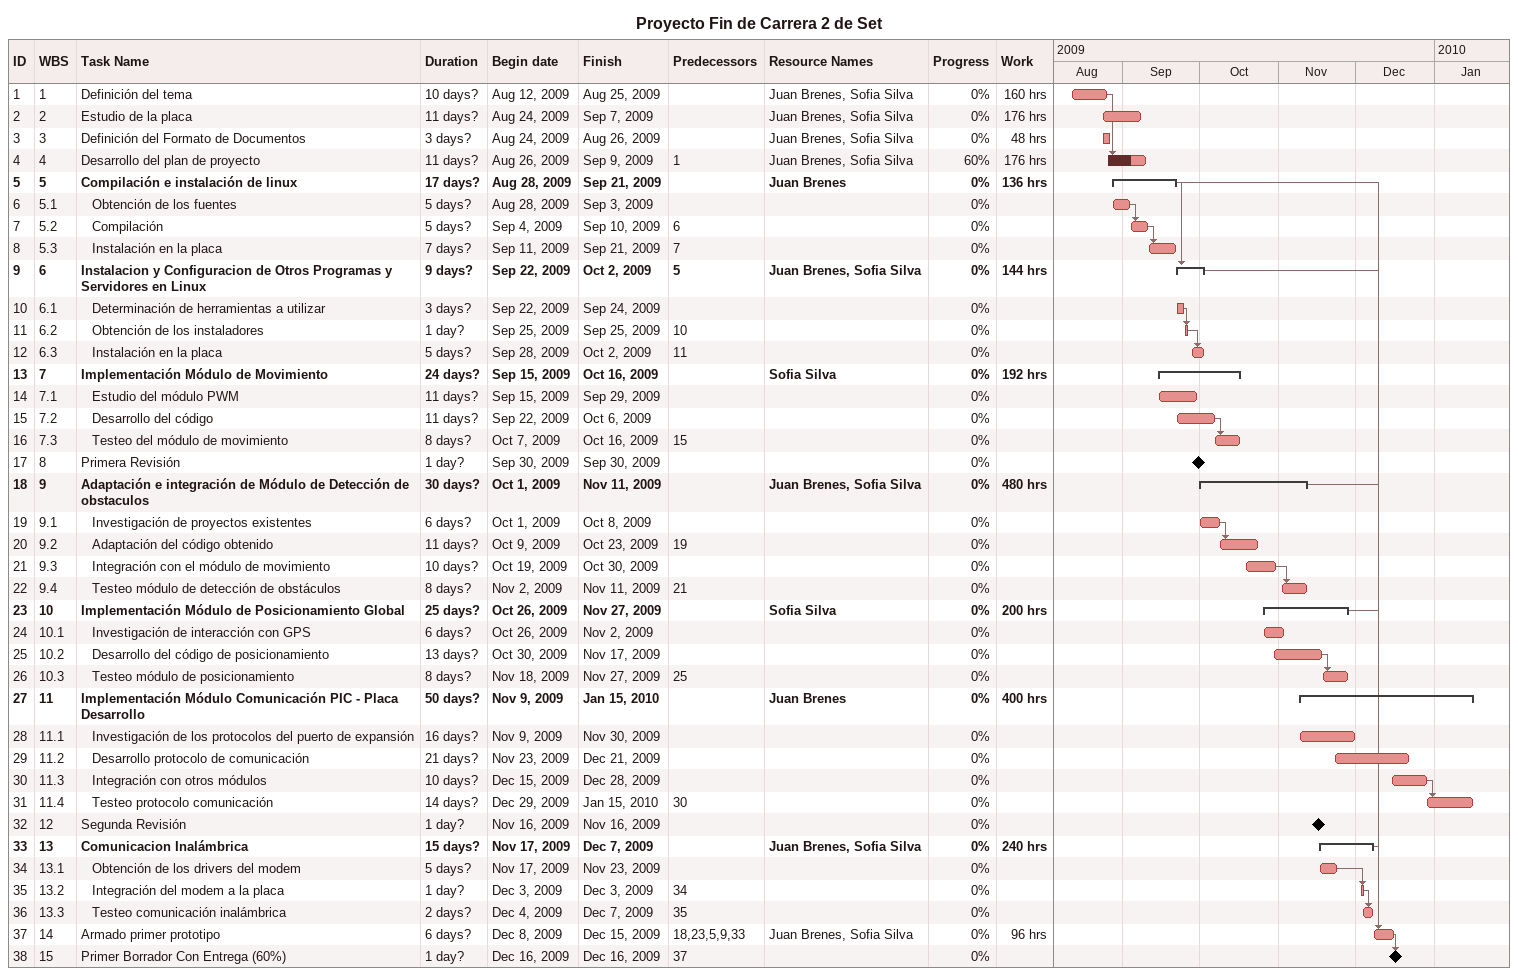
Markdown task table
Proyecto Fin de Carrera 2 de Set

| ID | WBS | Task | Duration | Start | Finish | Predecessors | Resources | % complete | Work (h) |
|---|---|---|---|---|---|---|---|---|---|
| 1 | 1 | Definición del tema | 10d? | 2009-08-12 | 2009-08-25 |  | Juan Brenes, Sofia Silva | 0 | 160 |
| 2 | 2 | Estudio de la placa | 11d? | 2009-08-24 | 2009-09-07 |  | Juan Brenes, Sofia Silva | 0 | 176 |
| 3 | 3 | Definición del Formato de Documentos | 3d? | 2009-08-24 | 2009-08-26 |  | Juan Brenes, Sofia Silva | 0 | 48 |
| 4 | 4 | Desarrollo del plan de proyecto | 11d? | 2009-08-26 | 2009-09-09 | 1 | Juan Brenes, Sofia Silva | 60 | 176 |
| 5 | 5 | **Compilación e instalación de linux** | 17d? | 2009-08-28 | 2009-09-21 |  | Juan Brenes | 0 | 136 |
| 6 | 5.1 | Obtención de los fuentes | 5d? | 2009-08-28 | 2009-09-03 |  |  | 0 |  |
| 7 | 5.2 | Compilación | 5d? | 2009-09-04 | 2009-09-10 | 6 |  | 0 |  |
| 8 | 5.3 | Instalación en la placa | 7d? | 2009-09-11 | 2009-09-21 | 7 |  | 0 |  |
| 9 | 6 | **Instalacion y Configuracion de Otros Programas y Servidores en Linux** | 9d? | 2009-09-22 | 2009-10-02 | 5 | Juan Brenes, Sofia Silva | 0 | 144 |
| 10 | 6.1 | Determinación de herramientas a utilizar | 3d? | 2009-09-22 | 2009-09-24 |  |  | 0 |  |
| 11 | 6.2 | Obtención de los instaladores | 1d? | 2009-09-25 | 2009-09-25 | 10 |  | 0 |  |
| 12 | 6.3 | Instalación en la placa | 5d? | 2009-09-28 | 2009-10-02 | 11 |  | 0 |  |
| 13 | 7 | **Implementación Módulo de Movimiento** | 24d? | 2009-09-15 | 2009-10-16 |  | Sofia Silva | 0 | 192 |
| 14 | 7.1 | Estudio del módulo PWM | 11d? | 2009-09-15 | 2009-09-29 |  |  | 0 |  |
| 15 | 7.2 | Desarrollo del código | 11d? | 2009-09-22 | 2009-10-06 |  |  | 0 |  |
| 16 | 7.3 | Testeo del módulo de movimiento | 8d? | 2009-10-07 | 2009-10-16 | 15 |  | 0 |  |
| 17 | 8 | Primera Revisión | 1d? | 2009-09-30 | 2009-09-30 |  |  | 0 |  |
| 18 | 9 | **Adaptación e integración de Módulo de Detección de obstaculos** | 30d? | 2009-10-01 | 2009-11-11 |  | Juan Brenes, Sofia Silva | 0 | 480 |
| 19 | 9.1 | Investigación de proyectos existentes | 6d? | 2009-10-01 | 2009-10-08 |  |  | 0 |  |
| 20 | 9.2 | Adaptación del código obtenido | 11d? | 2009-10-09 | 2009-10-23 | 19 |  | 0 |  |
| 21 | 9.3 | Integración con el módulo de movimiento | 10d? | 2009-10-19 | 2009-10-30 |  |  | 0 |  |
| 22 | 9.4 | Testeo módulo de detección de obstáculos | 8d? | 2009-11-02 | 2009-11-11 | 21 |  | 0 |  |
| 23 | 10 | **Implementación Módulo de Posicionamiento Global** | 25d? | 2009-10-26 | 2009-11-27 |  | Sofia Silva | 0 | 200 |
| 24 | 10.1 | Investigación de interacción con GPS | 6d? | 2009-10-26 | 2009-11-02 |  |  | 0 |  |
| 25 | 10.2 | Desarrollo del código de posicionamiento | 13d? | 2009-10-30 | 2009-11-17 |  |  | 0 |  |
| 26 | 10.3 | Testeo módulo de posicionamiento | 8d? | 2009-11-18 | 2009-11-27 | 25 |  | 0 |  |
| 27 | 11 | **Implementación Módulo Comunicación PIC - Placa Desarrollo** | 50d? | 2009-11-09 | 2010-01-15 |  | Juan Brenes | 0 | 400 |
| 28 | 11.1 | Investigación de los protocolos del puerto de expansión | 16d? | 2009-11-09 | 2009-11-30 |  |  | 0 |  |
| 29 | 11.2 | Desarrollo protocolo de comunicación | 21d? | 2009-11-23 | 2009-12-21 |  |  | 0 |  |
| 30 | 11.3 | Integración con otros módulos | 10d? | 2009-12-15 | 2009-12-28 |  |  | 0 |  |
| 31 | 11.4 | Testeo protocolo comunicación | 14d? | 2009-12-29 | 2010-01-15 | 30 |  | 0 |  |
| 32 | 12 | Segunda Revisión | 1d? | 2009-11-16 | 2009-11-16 |  |  | 0 |  |
| 33 | 13 | **Comunicacion Inalámbrica** | 15d? | 2009-11-17 | 2009-12-07 |  | Juan Brenes, Sofia Silva | 0 | 240 |
| 34 | 13.1 | Obtención de los drivers del modem | 5d? | 2009-11-17 | 2009-11-23 |  |  | 0 |  |
| 35 | 13.2 | Integración del modem a la placa | 1d? | 2009-12-03 | 2009-12-03 | 34 |  | 0 |  |
| 36 | 13.3 | Testeo comunicación inalámbrica | 2d? | 2009-12-04 | 2009-12-07 | 35 |  | 0 |  |
| 37 | 14 | Armado primer prototipo | 6d? | 2009-12-08 | 2009-12-15 | 18, 23, 5, 9, 33 | Juan Brenes, Sofia Silva | 0 | 96 |
| 38 | 15 | Primer Borrador Con Entrega (60%) | 1d? | 2009-12-16 | 2009-12-16 | 37 |  | 0 |  |
